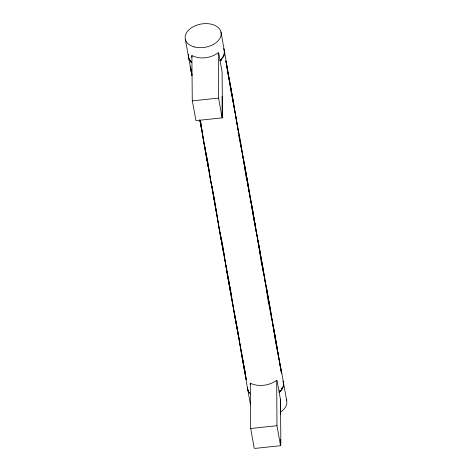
<?xml version="1.0" encoding="UTF-8"?>
<svg xmlns="http://www.w3.org/2000/svg" width="472" height="472" viewBox="0 0 472 472"><rect width="100%" height="100%" fill="white"/><g stroke="black" fill="none" stroke-linecap="round" stroke-linejoin="round"><path stroke-width="0.71" d="M188.446 54.675L188.47 57.006L191.927 75.662M222.477 116.938L222.088 71.933L218.731 53.088L218.312 52.787L215.669 54.392A18.207 11.8 -10.1 0 1 194.458 56.634L191.88 55.584L192.269 100.347L195.957 120.637L222.111 117.87L222.082 96.247M280.87 444.565L280.474 399.56L277.117 380.686L276.698 380.326C269.146 385.701 258.703 387.223 250.266 383.17L250.656 427.98L254.125 447.904L254.992 448.4L279.89 445.763L280.651 445.179L280.604 439.308M188.493 54.728L188.582 57.49L188.47 57.006M222.111 117.87L218.583 98.087L218.312 52.787M280.498 445.503L276.97 425.714L276.698 380.326M280.474 399.56L280.386 414.357M250.266 383.17L250.266 384.798M191.88 55.584L191.921 57.401M192.428 100.855L218.583 98.087M250.821 428.482L276.97 425.714M250.49 393.943L249.717 393.229M223.651 48.663L224.165 50.05L224.094 49.749M224.312 50.87L224.395 51.212L224.247 50.392L224.277 53.714L224.365 50.876C242.897 158.58 262.55 266.066 281.619 373.671L273.99 330.63L275.866 340.247M188.759 58.51L185.348 39.394M283.241 381.376L286.651 400.486M282.94 381.034L283.336 382.049L283.259 381.748M247.611 388.397L247.753 389.488L247.588 388.55L247.723 389.105M283.53 382.875L283.418 382.391L283.442 385.712L283.53 382.875L281.684 372.496L275.4 341.209M229.174 79.544L229.48 80.913L229.197 79.479M231.829 96.353L230.66 89.432M232.141 97.733L232.454 99.108M232.767 100.483L241.003 144.249L246 176.599M238.602 135.104L244.702 164.999L247.971 184.658L244.272 163.908L248.402 185.75L253.033 215.32M243.806 161.861L244.118 163.229L242.844 156.751M246.154 177.289L246.933 180.729M247.245 182.109L252.101 206.5L255.37 226.159L252.331 209.002M251.358 204.04L251.67 205.408L251.381 203.981M258.444 244.172L263.417 271.949M260.792 259.6L266.892 289.501L270.037 308.446M268.344 301.791L274.285 331.002L277.554 350.661L275.972 341.403M273.548 328.541L273.86 329.91L273.571 328.477M280.633 368.673L281.253 371.411L279.684 363.534M191.679 72.576L190.747 68.475L191.892 74.198M201.786 129.835L201.479 128.461L201.774 129.877M207.397 159.683L203.532 141.134L200.429 121.422M214.949 201.863C209.196 174.693 205.019 147.211 199.839 119.923L201.343 127.747L199.868 120.171M222.501 244.048C217.515 223.403 215.267 202.24 210.819 181.478L216.27 211.456L212.347 189.266M229.587 284.179C223.575 254.579 218.619 224.766 213.303 195.03M243.605 363.759C235.569 320.936 228.1 277.996 220.453 235.085M243.912 365.127L244.691 368.549M232.248 300.127L232.543 301.543M235.097 317.284L239.05 338.79M227.197 69.461L227.48 70.888M227.769 72.322L228.908 78.051M235.31 114.537L236.024 118.118M249.387 193.957L249.67 195.39M249.953 196.824L251.098 202.547M257.494 239.038L263.193 268.751L268.185 301.101M265.034 281.253L265.748 284.828M271.571 318.458L271.86 319.886M272.574 323.467L273.288 327.049M229.616 81.603L229.882 82.978M230.153 84.358L231.492 91.249M230.141 84.5L233.61 102.748L237.971 130.237M253.676 215.745L251.806 206.099L252.066 207.568M253.788 216.902L259.429 249.175L260.609 258.208M208.335 167.194L205.285 149.901L210.683 180.788L207.863 161.731M208.606 168.575L208.872 169.955L208.6 168.539M223.533 252.266L220.418 234.979M230.525 291.696L227.923 277.17M230.79 293.077L231.062 294.457L230.79 293.035M245.717 376.768L242.154 356.708L247.635 389.005L247.54 387.848M208.335 167.117L205.108 150.385L200.559 120.932M223.527 252.249L219.899 233.38L215.993 208.825M230.519 291.619L227.297 274.881L222.749 245.434M238.454 335.958L234.69 316.382L230.053 286.233M245.18 373.907L242.089 357.882L238.177 333.326M245.446 375.328L245.717 376.744M229.616 81.632L229.882 83.066M220.961 31.901L224.371 51.017M247.629 388.869L250.408 404.439M231.599 92.406L233.18 101.663L226.147 62.428L230.483 88.04M234.537 313.762L235.245 318.087M235.487 319.526L246.219 379.718L244.938 369.93M227.486 274.427L230.997 295.631L237.994 331.928M220.212 233.646L219.964 232.206L220.194 233.593M213.055 193.591L212.388 189.319M191.844 74.847L190.381 66.21L191.844 75.213M270.049 308.464L266.462 288.41L270.586 310.252L275.217 339.822M227.475 274.403L227.699 275.784M241.157 350.218L241.381 351.658M241.711 353.823L241.935 355.263M226.141 265.771L226.365 267.217M226.589 268.656L226.808 270.102M227.032 271.542L227.25 272.987M219.521 229.321L219.745 230.767M211.462 183.496L211.686 184.935M211.904 186.381L212.129 187.821M204.4 144.161L204.618 145.6M204.842 147.046L205.066 148.485M277.99 353.522L277.772 352.088L277.919 353.457M278.209 354.95L278.427 356.384M270.267 309.874L270.486 311.308M270.704 312.735L270.922 314.163M271.14 315.597L271.353 317.025M263.636 273.382L263.848 274.81M255.588 227.593L255.8 229.02M256.019 230.454L256.237 231.882M248.083 185.378L248.296 186.806M248.514 188.239L248.732 189.667M248.95 191.095L249.169 192.529M240.903 145.305L241.121 146.739M233.398 103.091L233.616 104.524M233.835 105.952L234.047 107.38M234.377 109.528L234.59 110.961M226.112 62.31L225.893 60.876L226.058 62.257M226.33 63.738L226.542 65.165M226.761 66.599L226.979 68.027M270.25 309.856L270.432 311.254M262.945 269.058L259.494 248.001L253.216 216.713M263.128 270.456L263.311 271.854M255.553 227.557L255.735 228.955M248.065 185.36L248.248 186.759M240.944 145.96L241.127 147.358M238.148 131.623L238.419 133.712M233.363 103.061L233.546 104.46M234.578 313.815L234.761 315.207M227.091 271.624L227.274 273.011M215.262 203.231L215.444 204.63M215.627 206.028L215.81 207.426M212.028 186.534L212.205 187.927M204.901 147.122L205.084 148.515M286.244 399.306A18.207 11.8 -10.1 0 1 280.097 412.392M247.405 387.028L247.405 387.028M283.471 383.14L283.454 383.5L283.471 383.14M188.523 56.599L188.552 56.953L188.523 56.599M224.436 54.41L224.312 54.994L224.436 54.41M224.607 52.852L224.607 52.852M283.3 384.892L283.224 385.252L283.3 384.892M224.2 54.074L223.639 55.72L224.2 54.074M283.371 386.072L282.805 387.713L283.371 386.072M223.805 56.481L223.551 56.976L223.805 56.481M223.504 55.985L222.648 57.46L223.504 55.985M282.669 387.984L281.813 389.453L282.669 387.984M281.766 388.468L281.448 388.952L281.766 388.468M222.477 57.72L221.197 59.242L222.477 57.72M281.642 389.719L280.368 391.241L281.642 389.719M221.344 60.062L221.026 60.381L221.344 60.062M280.297 390.332L279.778 390.851L280.297 390.332M220.878 59.566L220.017 60.357L220.878 59.566M280.049 391.559L279.188 392.356L280.049 391.559M191.756 62.357L190.452 61.112L191.756 62.357M190.647 61.974L190.322 61.555L190.647 61.974M190.275 60.882L189.396 59.596L190.275 60.882M249.44 392.881L248.561 391.595L249.44 392.881M248.52 390.922L248.26 390.48L248.52 390.922M189.254 59.354L188.664 57.832L189.254 59.354M248.425 391.353L247.835 389.831L248.425 391.353M223.976 254.331L223.663 252.957L223.958 254.373M194.222 46.905A18.207 11.8 -10.1 0 0 221.203 33.742A18.207 11.8 -10.1 0 0 194.045 26.302A18.207 11.8 -10.1 0 0 194.222 46.905"/></g></svg>
